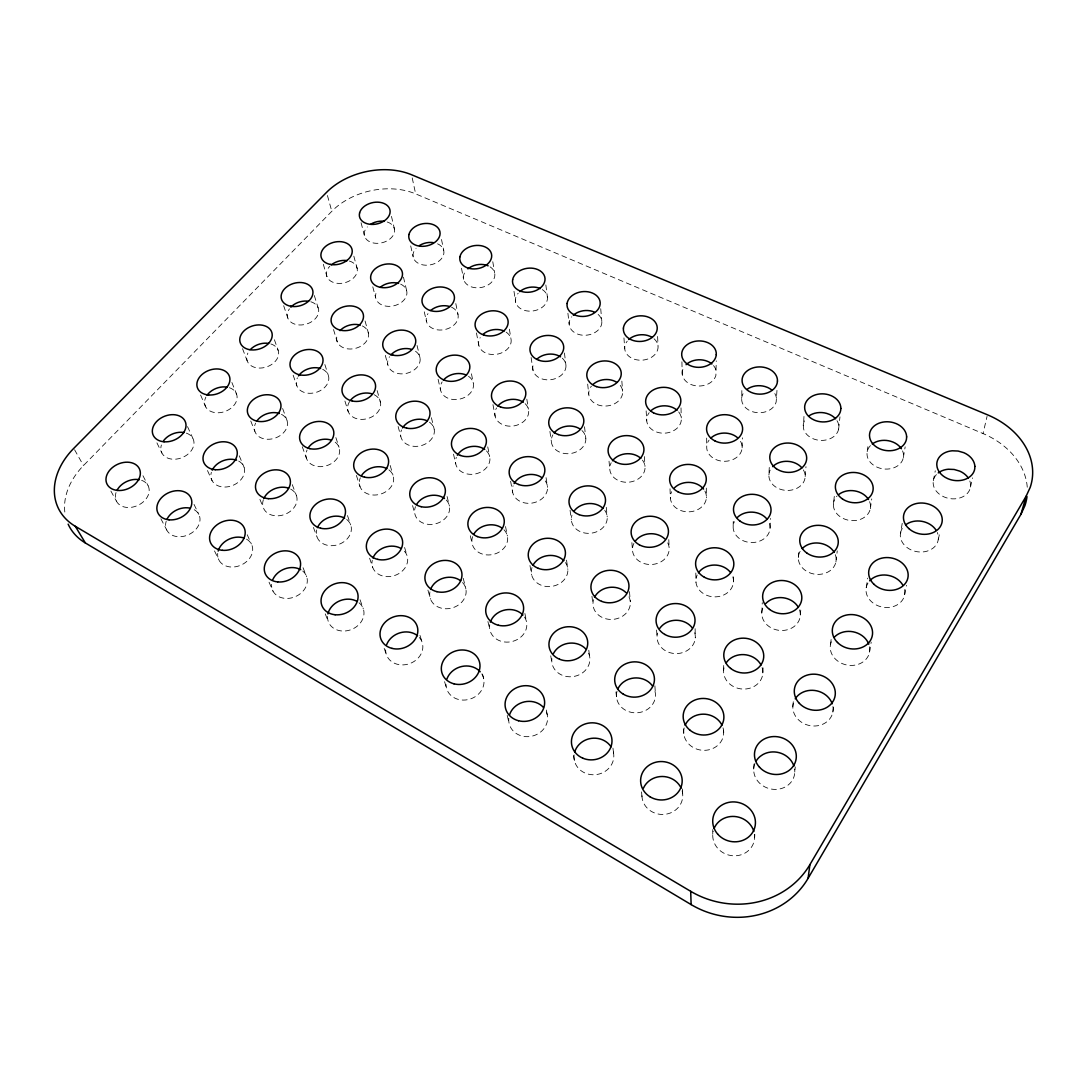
<?xml version="1.0" encoding="UTF-8"?>
<svg xmlns="http://www.w3.org/2000/svg" width="1087" height="1087" viewBox="0 0 1087 1087"><rect width="100%" height="100%" fill="white"/><g stroke="black" fill="none" stroke-linecap="round" stroke-linejoin="round"><path stroke-width="0.75" stroke-dasharray="5 3.75" d="M681.916 361.808L682.228 374.295A17.052 13.126 -1.7 0 0 688.316 383.127L690.517 384.295A17.052 13.126 -1.7 0 0 715.885 375.436L716.265 360.857M723.616 670.489L723.711 662.363M654.048 338.777A16.713 12.731 -4.2 0 1 658.043 347.908L657.635 349.905A16.713 12.731 -4.2 0 1 632.58 358.547L630.46 357.433A16.713 12.731 -4.2 0 1 624.74 348.859L624.767 346.862A16.713 12.731 -4.2 0 1 627.226 341.169M684.171 727.964A20.028 18.071 5 0 0 699.43 749.853A20.028 18.071 5 0 0 723.29 736.307L723.765 727.285M733.168 526.325L733.317 518.295M733.48 581.858L733.63 574.058M776.974 390.396L776.172 401.864A17.433 13.533 1 0 1 750.492 410.94L748.209 409.731A17.433 13.533 1 0 1 741.728 400.614L741.877 388.317M742.136 447.817L742.38 437.83M598.135 314.415A16.4 12.324 -6.4 0 1 601.79 323.287L601.342 325.217A16.4 12.324 -6.4 0 1 576.572 333.682L574.534 332.581A16.4 12.324 -6.4 0 1 569.167 324.279L569.248 322.336A16.4 12.324 -6.4 0 1 571.803 316.793M753.712 769.052L754.133 760.642M761.783 612.823L762.286 602.687M803.361 469.883A18.153 14.552 3.4 0 1 799.543 486.677L797.328 488.077A18.153 14.552 3.4 0 1 778.319 488.457A18.153 14.552 3.4 0 1 768.889 474.992L769.392 465.1M936.41 474.584A18.846 14.715 10.2 0 0 933.135 483.104L933.448 485.427A18.846 14.715 10.2 0 0 941.26 495.482L943.829 496.827A18.846 14.715 10.2 0 0 970.474 487.044L970.582 484.72A18.846 14.715 10.2 0 0 969.441 480.101M770.072 528.119L770.588 518.458M762.843 672.935L763.196 666.426M754.636 837.615L754.813 834.449M836.99 420.669A17.854 13.927 3.9 0 1 838.865 427.069L838.62 429.243A17.854 13.927 3.9 0 1 812.628 438.537L810.263 437.287A17.854 13.927 3.9 0 1 803.361 427.884L804.108 413.889M870.429 445.616A18.33 14.321 7 0 0 866.991 453.877L867.222 456.132A18.33 14.321 7 0 0 874.573 465.861L877.032 467.152A18.33 14.321 7 0 0 903.338 457.613L903.528 455.371A18.33 14.321 7 0 0 902.55 450.888M902.21 523.336L900.281 535.47A19.186 15.395 10.6 0 0 911.001 549.873A19.186 15.395 10.6 0 0 930.907 549.56L933.149 548.079A19.186 15.395 10.6 0 0 937.307 532.481M798.334 557.604L798.986 549.669M805.168 476.554L805.983 466.649M800.304 615.011L800.861 608.856M792.831 706.713L793.551 698.751M754.962 763.373A20.653 18.628 13.5 0 0 768.822 788.496A20.653 18.628 13.5 0 0 794.461 774.909L795.29 766.946M838.62 429.243L839.966 416.851M869.614 501.691A18.642 14.973 7 0 1 865.103 516.801L862.874 518.241A18.642 14.973 7 0 1 843.43 518.594A18.642 14.973 7 0 1 833.376 504.667L834.544 494.15M833.376 504.667L833.634 502.343A18.642 14.973 7 0 1 837.004 496.052M835.917 561.993L837.248 550.864M830.509 644.482L831.541 636.153M867.209 451.648L868.35 443.251M832.846 712.121L833.715 705.762M768.889 474.992L769.216 472.736A18.153 14.552 3.4 0 1 771.131 468.511M870.334 508.716L871.76 498.892M866.244 587.564L867.684 578.148M869.532 652.118L871.203 642.145M903.338 457.613L905.158 446.839M740.546 441.349A17.732 14.117 0.1 0 1 736.347 457.627L734.146 458.986A17.732 14.117 0.1 0 1 715.559 459.407A17.732 14.117 0.1 0 1 706.713 446.377L707.093 444.175A17.732 14.117 0.1 0 1 709.091 440.086M904.642 594.711L906.463 585.295M933.285 480.794L935.282 470.807M938.258 539.736L939.997 531.638M970.474 487.044L972.62 477.886M1027.256 487.221A75.465 58.902 10.2 0 0 983.028 433.564L987.064 416.362M64.812 512.031A70.506 52.76 -24.8 0 1 83.482 465.562L331.807 211.299A61.565 43.358 -12.7 0 1 415.642 193.88L983.028 433.564M387.203 222.006L388.575 222.482A15.381 10.829 -12.7 0 1 394.364 232.496L393.766 234.221A15.381 10.829 -12.7 0 1 370.137 241.966L368.371 241.001A15.381 10.829 -12.7 0 1 364.227 233.61L364.471 231.871A15.381 10.829 -12.7 0 1 367.365 226.898M74.582 449.76L83.482 465.562M110.888 491.066L116.35 500.998M160.89 518.744L166.719 529.994M142.968 475.739L148.117 485.767M156.936 442.885L161.895 453.048M214.519 550.932L218.922 560.036M194.03 504.409L198.812 514.341M187.521 426.607L192.847 438.319M207.481 470.549L212.074 480.644M269.046 582.197L273.041 591.192M247.238 534.75L251.328 543.962M200.606 395.043L205.715 406.905M239.262 455.806L244.14 467.437M259.915 499.409L263.176 507.221M303.042 567.699L306.711 576.789M325.244 613.883L328.206 621.288M231.884 382.488L236.681 394.432M250.757 420.995L254.861 431.335M292.254 484.639L296.479 495.658M242.537 348.655L247.129 360.748M313.436 527.467L316.942 536.761M282.634 408.508L286.995 420.397M302.268 446.716L306.507 458.456M360.042 599.752L363.262 608.706M274.413 339.742L278.163 350.381M384.173 648.355L386.428 654.768M293.15 375.192L296.819 385.722M347.487 515.551L350.693 524.899M283.666 305.705L287.783 317.988M369.621 558.202L372.692 567.373M335.869 437.585L339.049 447.26M356.4 475.427L359.987 486.541M324.85 364.512L328.233 375.11M314.32 295.569L318.151 307.906M344.919 401.062L348.193 411.552M419.976 635.379L421.987 641.86M333.519 329.551L337.215 341.794M404.609 547.508L406.905 555.226M444.583 681.698L446.934 689.552M323.315 264.29L326.997 276.75M390.179 465.467L392.95 475.073M427.925 590.092L430.534 599.154M377.148 390.586L380.545 402.638M327.432 195.511L331.807 211.299M412.571 505.591L414.758 513.472M365.069 320.991L368.466 333.301M398.114 426.512L400.763 436.267M353.818 256.138L357.202 268.638M385.314 355.367L387.76 364.539M372.787 286.832L375.654 297.716M361.074 222.713L364.335 235.322M482.519 674.049L483.729 678.818M463.252 578.352L465.902 589.005M447.097 496.528L449.434 506.039M431.403 417.721L434.175 429.161M417.055 345.462L419.99 357.732M403.454 277.131L406.783 291.194M507.208 715.368L509.042 723.086M391.469 216.395L394.445 229.044M487.914 621.506L489.843 629.699M470.318 535.769L472.125 543.568M453.51 454.176L455.738 463.877M438.102 379.281L440.534 389.934M410.696 245.92L413.182 256.953M424.27 311.82L426.376 321.127M412.218 177.928L415.642 193.88M441.512 239.493L443.741 250.567M471.445 373.819L473.266 382.991M455.806 303.572L457.994 314.483M487.75 446.879L489.693 456.635M505.537 526.556L507.384 535.973M524.899 613.476L526.502 621.737M546.34 710.042L547.237 714.702M461.499 268.272L463.605 279.291M476.459 332.935L478.81 345.326M492.968 404.636L495.128 416.199M510.618 481.256L512.684 492.479M529.967 565.539L531.625 574.792M550.729 655.828L552.142 663.885M573.556 755.614L574.412 760.628M492.778 261.722L494.626 272.783M509.395 329.212L510.917 338.546M526.828 399.16L528.391 409.133M513.988 291.343L515.686 302.349M546.068 477.641L547.535 487.302M531.122 357.541L533.01 370.341M566.531 560.131L567.862 569.439M549.913 431.403L551.313 441.268M570.077 510.279L571.354 519.817M588.787 650.23L589.874 658.342M545.851 284.957L547.468 297.58M591.967 596.328L592.999 604.712M564.452 353.017L565.96 365.422M612.959 748.141L613.775 754.881M567.917 313.287L569.167 324.279M584.534 426.77L585.811 438.319M615.949 691.957L616.465 696.713M587.687 384.105L588.733 394.173M606.261 507.289L607.212 516.868M609.033 461.214L609.793 469.367M641.547 791.893L641.982 796.785M600.717 308.735L601.831 321.344M629.482 591.654L630.338 601.763M631.887 542.63L632.498 550.498M621.846 381.116L622.62 391.225M623.952 337.908L624.74 348.859M654.89 685.815L655.407 693.778M644.387 456.581L644.985 466.405M656.589 630.025L657.078 638.286M646.154 410.886L646.724 420.9M657.608 336.481L658.029 345.911M668.79 539.628L669.116 547.535M682.487 788.958L682.677 793.877M670.013 488.783L670.394 498.498M683.601 728.942L683.764 733.589M681.005 407.87L681.277 417.924M695.123 628.694L695.3 637.947M695.816 573.012L695.979 582.333M682.228 374.295L682.201 372.243A17.052 13.126 -1.7 0 1 684.552 366.373M706.672 438.061L706.713 446.377M706.319 488.09L706.387 497.832M712.759 829.585L712.759 834.327M359.05 602.782A18.628 15.49 -21.8 0 1 352.106 629.237A18.628 15.49 -21.8 0 1 327.567 616.438M754.5 834.517A21.061 19.593 15.3 0 1 732.72 855.754A21.061 19.593 15.3 0 1 713.194 831.297M141.636 480.318A17.623 13.18 -24.8 0 1 147.248 497.139A17.623 13.18 -24.8 0 1 125.929 507.33A17.623 13.18 -24.8 0 1 116.024 492.588M246.504 539.152A18.099 14.267 -23.8 0 1 241.844 564.71A18.099 14.267 -23.8 0 1 217.699 553.419M490.047 266.831A15.857 11.563 -10 0 1 494.721 276.424L494.205 278.258A15.857 11.563 -10 0 1 470.019 286.343L468.117 285.31A15.857 11.563 -10 0 1 463.388 277.484L463.565 275.65A15.857 11.563 -10 0 1 466.309 270.405M542.331 289.59A16.115 11.943 -8.3 0 1 547.372 299.469L546.883 301.357A16.115 11.943 -8.3 0 1 522.412 309.618L520.442 308.559A16.115 11.943 -8.3 0 1 515.415 300.501L515.537 298.612A16.115 11.943 -8.3 0 1 518.2 293.218M302.743 571.055A18.357 14.865 -23 0 1 295.297 596.668A18.357 14.865 -23 0 1 271.614 584.344M290.745 489.109A17.637 13.791 -20.8 0 1 296.669 502.235L295.881 504.477A17.637 13.791 -20.8 0 1 273.53 515.537A17.637 13.791 -20.8 0 1 263.896 498.403M404.432 551.218A18.153 14.933 -18 0 1 407.448 562.237L406.755 564.615A18.153 14.933 -18 0 1 385.314 576.504A18.153 14.933 -18 0 1 372.257 560.348M794.611 769.052A20.653 18.628 13.5 0 1 794.787 772.001M346.685 519.437A17.881 14.348 -19.6 0 1 351.06 531.692L350.313 534.002A17.881 14.348 -19.6 0 1 329.062 545.565A17.881 14.348 -19.6 0 1 316.697 529.953M186.353 433.129A17.161 12.772 -22.4 0 1 193.472 446.363L192.63 448.469A17.161 12.772 -22.4 0 1 171.909 459.135A17.161 12.772 -22.4 0 1 161.392 444.977M229.384 387.706A16.74 12.365 -20.1 0 1 235.105 403.766A16.74 12.365 -20.1 0 1 213.691 412.367A16.74 12.365 -20.1 0 1 205.864 397.149M335.217 442.205A17.215 13.329 -18 0 1 336.005 459.787A17.215 13.329 -18 0 1 314.442 465.766A17.215 13.329 -18 0 1 307.05 450.004M388.888 469.856A17.46 13.846 -16.6 0 1 390.165 487.981A17.46 13.846 -16.6 0 1 368.276 494.096A17.46 13.846 -16.6 0 1 360.313 477.832M446.281 500.061A17.732 14.376 -14.7 0 1 434.8 523.988A17.732 14.376 -14.7 0 1 415.492 506.651M869.518 646.792A19.892 16.903 11.7 0 1 846.841 665.013A19.892 16.903 11.7 0 1 832.465 639.564M486.487 450.915A17.365 13.846 -12 0 1 475.63 473.878A17.365 13.846 -12 0 1 456.323 457.342M374.2 394.717A16.821 12.867 -15.6 0 1 377.76 412.122A16.821 12.867 -15.6 0 1 355.381 418.264A16.821 12.867 -15.6 0 1 349.634 401.47M270.853 343.94A16.359 11.971 -17.9 0 1 276.805 359.349A16.359 11.971 -17.9 0 1 255.893 367.678A16.359 11.971 -17.9 0 1 247.877 353.098M429.474 422.177A17.079 13.343 -14 0 1 431.077 439.556A17.079 13.343 -14 0 1 409.65 445.493A17.079 13.343 -14 0 1 401.511 429.936M468.524 376.306A16.74 12.854 -11.8 0 1 469.897 393.548A16.74 12.854 -11.8 0 1 447.939 398.195A16.74 12.854 -11.8 0 1 442.137 381.89M904.547 589.63A19.525 16.115 11.1 0 1 882.562 607.117A19.525 16.115 11.1 0 1 868.092 582.877M525.13 403.657A17.012 13.316 -9.7 0 1 524.083 421.145A17.012 13.316 -9.7 0 1 502.18 424.406A17.012 13.316 -9.7 0 1 496.542 407.924M415.519 351.25A16.482 12.419 -13.5 0 1 416.416 367.99A16.482 12.419 -13.5 0 1 394.812 372.556A16.482 12.419 -13.5 0 1 389.54 356.726M310.814 301.751A16.006 11.577 -16 0 1 316.602 317.132A16.006 11.577 -16 0 1 295.093 324.252A16.006 11.577 -16 0 1 289.427 308.83M562.319 358.194A16.699 12.813 -7.9 0 1 559.71 376.442L557.536 377.705A16.699 12.813 -7.9 0 1 540.103 378.181A16.699 12.813 -7.9 0 1 532.834 366.333L533.35 364.335A16.699 12.813 -7.9 0 1 534.26 362.392M900.471 533.065A19.186 15.395 10.6 0 1 903.745 526.584M349.362 261.057A15.68 11.196 -14.3 0 1 350.517 280.297L348.397 281.438A15.68 11.196 -14.3 0 1 332.309 281.995A15.68 11.196 -14.3 0 1 326.739 271.465L327.404 269.671A15.68 11.196 -14.3 0 1 329.782 266.301M506.121 332.146A16.414 12.392 -9.9 0 1 504.776 351.196L502.615 352.419A16.414 12.392 -9.9 0 1 485.536 352.922A16.414 12.392 -9.9 0 1 478.742 341.427L479.299 339.484A16.414 12.392 -9.9 0 1 480.237 337.595M451.553 307.213A16.156 11.984 -11.6 0 1 451.662 326.779L449.502 327.975A16.156 11.984 -11.6 0 1 432.775 328.505A16.156 11.984 -11.6 0 1 426.417 317.35L427.014 315.447A16.156 11.984 -11.6 0 1 427.979 313.627M832.914 706.536A20.259 17.732 12.5 0 1 811.051 725.817A20.259 17.732 12.5 0 1 793.972 701.292M678.682 411.932A17.351 13.683 -2.9 0 1 675.394 429.61L673.193 430.941A17.351 13.683 -2.9 0 1 655.013 431.376A17.351 13.683 -2.9 0 1 646.724 418.753L647.145 416.634A17.351 13.683 -2.9 0 1 649.211 412.652M835.292 554.642A18.968 15.666 6.8 0 1 815.481 574.249A18.968 15.666 6.8 0 1 800.576 550.62M762.109 667.567A19.661 17.215 6 0 1 742.38 689.036A19.661 17.215 6 0 1 724.88 665.258M629.006 596.885A18.724 16.088 -5.1 0 1 612.891 619.386A18.724 16.088 -5.1 0 1 593.584 599.684M565.471 562.577A18.357 15.503 -9.1 0 1 551.775 586.369A18.357 15.503 -9.1 0 1 532.005 567.523M694.715 632.756A19.158 16.658 0 0 1 676.386 653.586A19.158 16.658 0 0 1 657.526 633.096M617.008 691.278A19.525 17.446 -2.6 0 0 631.302 712.365A19.525 17.446 -2.6 0 0 654.945 699.24L655.42 696.522A19.525 17.446 -2.6 0 0 653.966 688.492M723.018 727.855A20.028 18.071 5 0 1 723.697 733.494M524.532 617.063A18.764 16.169 -12.7 0 1 526.692 626.819L526.108 629.346A18.764 16.169 -12.7 0 1 504.3 641.955A18.764 16.169 -12.7 0 1 489.734 624.617M588.61 653.233A19.118 16.808 -8.5 0 1 589.806 660.991L589.263 663.613A19.118 16.808 -8.5 0 1 567.292 676.603A19.118 16.808 -8.5 0 1 551.883 658.627M481.799 673.913A19.213 16.835 -17.5 0 1 469.598 699.226A19.213 16.835 -17.5 0 1 445.983 684.362M713.52 365.585A17.052 13.126 -1.7 0 1 716.238 373.385M682.133 790.928A20.422 18.982 2.8 0 1 664.062 814.408A20.422 18.982 2.8 0 1 641.996 793.809M799.488 609.875A19.308 16.414 6.6 0 1 780.48 630.46A19.308 16.414 6.6 0 1 762.938 607.823M741.633 398.494A17.433 13.533 1 0 1 743.875 392.461M774.814 393.562A17.433 13.533 1 0 1 776.471 399.758M803.198 425.696A17.854 13.927 3.9 0 1 805.304 419.473M613.326 752.041A19.946 18.275 -7.1 0 1 595.051 774.718A19.946 18.275 -7.1 0 1 574.099 754.921M546.408 712.08A19.552 17.555 -13.5 0 1 530.334 736.47A19.552 17.555 -13.5 0 1 508.879 717.569M400.655 284.142A15.911 11.59 -13.1 0 1 400.261 303.164L398.127 304.333A15.911 11.59 -13.1 0 1 381.727 304.876A15.911 11.59 -13.1 0 1 375.776 294.034L376.401 292.199A15.911 11.59 -13.1 0 1 377.406 290.419M604.752 510.319A17.99 14.865 -6.4 0 1 591.708 533.119A17.99 14.865 -6.4 0 1 571.952 515.17M732.828 576.898A18.805 15.911 1.6 0 1 713.697 596.845A18.805 15.911 1.6 0 1 697.188 575.009M667.744 542.875A18.37 15.395 -2.7 0 1 650.855 564.52A18.37 15.395 -2.7 0 1 633.884 543.405M769.351 523.377A18.479 15.204 2.7 0 1 750.886 542.508A18.479 15.204 2.7 0 1 734.336 521.692M704.892 491.079A18.044 14.729 -1.1 0 1 688.655 511.841A18.044 14.729 -1.1 0 1 671.644 491.704M642.458 460.141A17.664 14.253 -4.4 0 1 628.653 482.193A17.664 14.253 -4.4 0 1 611.193 462.777M545.294 480.957A17.664 14.348 -9.5 0 1 531.937 503.091A17.664 14.348 -9.5 0 1 513.105 485.74M581.966 430.534A17.324 13.778 -7.3 0 1 581.382 448.551A17.324 13.778 -7.3 0 1 559.085 451.879A17.324 13.778 -7.3 0 1 552.862 434.868M419.392 637.512A18.914 16.142 -20.1 0 1 409.731 663.6A18.914 16.142 -20.1 0 1 385.64 649.741M362.392 325.951A16.237 11.998 -14.9 0 1 366.183 341.576A16.237 11.998 -14.9 0 1 345.584 348.465A16.237 11.998 -14.9 0 1 337.609 334.239M462.573 582.523A18.452 15.531 -15.8 0 1 465.956 593.923L465.304 596.383A18.452 15.531 -15.8 0 1 443.686 608.611A18.452 15.531 -15.8 0 1 429.895 591.885M504.001 529.79A18.031 14.933 -12.3 0 1 492.9 554.479A18.031 14.933 -12.3 0 1 472.682 536.53M620.242 385.409A17.012 13.248 -5.6 0 1 616.546 402.57L614.359 403.861A17.012 13.248 -5.6 0 1 596.559 404.31A17.012 13.248 -5.6 0 1 588.801 392.094L589.276 390.029A17.012 13.248 -5.6 0 1 591.396 386.157M437.572 243.814A15.612 11.196 -11.5 0 1 443.754 254.113L443.183 255.893A15.612 11.196 -11.5 0 1 419.283 263.801L417.449 262.809A15.612 11.196 -11.5 0 1 413.019 255.2L413.237 253.42A15.612 11.196 -11.5 0 1 416.063 248.298M281.492 414.337A16.971 12.84 -19.2 0 1 284.74 431.308A16.971 12.84 -19.2 0 1 263.203 438.632A16.971 12.84 -19.2 0 1 255.594 423.128M238.692 461.092A17.392 13.275 -21.7 0 1 244.167 473.81L243.352 475.984A17.392 13.275 -21.7 0 1 222.455 486.935A17.392 13.275 -21.7 0 1 211.354 472.315M194.206 509.694A17.854 13.71 -24.4 0 1 197.304 527.508A17.854 13.71 -24.4 0 1 175.836 536.407A17.854 13.71 -24.4 0 1 166.175 521.312M322.703 369.322A16.59 12.405 -16.9 0 1 326.236 385.6A16.59 12.405 -16.9 0 1 305.162 392.706A16.59 12.405 -16.9 0 1 297.376 377.855"/><path stroke-width="1.5" d="M808.076 878.364L809.91 864.613L1026.169 496.148L1030.163 487.465A76.729 59.391 9.8 0 0 987.431 414.799L411.538 174.735A62.435 43.507 -12.7 0 0 326.548 192.358L73.78 448.333A71.62 53.1 -24.5 0 0 75.302 526.298L85.357 542.957L691.128 904.588A84.283 78.454 15.4 0 0 808.076 878.364L1020.938 514.3L1024.892 505.7A75.465 58.902 10.2 0 0 1027.011 496.582M1020.938 514.3L1026.169 496.148M488.145 265.826L486.025 265.079A15.857 11.563 -10 0 0 467.886 268.883M540.361 288.558L538.187 287.783A16.115 11.943 -8.3 0 0 519.763 291.656M594.317 312.051L592.062 311.249A16.4 12.324 -6.4 0 0 573.365 315.189M75.302 526.298L690.693 891.313A85.846 79.555 14 0 0 809.91 864.613M690.693 891.313L691.128 904.588M85.357 542.957A70.506 52.76 -24.8 0 1 68.141 524.138M938.244 472.913A18.846 14.715 10.2 0 1 948.326 469.231L954.141 469.475L959.753 471.133A18.846 14.715 10.2 0 1 968.218 477.913M327.907 613.938A18.628 15.49 -21.8 0 1 356.944 601.356M714.132 828.376A21.061 19.593 15.3 0 1 734.649 816.486A21.061 19.593 15.3 0 1 753.862 831.46M370.803 224.167A15.381 10.829 -12.7 0 1 384.404 221.327M116.961 490.4A17.623 13.18 -24.8 0 1 139.34 479.707M218.147 551.068A18.099 14.267 -23.8 0 1 244.276 538.133M272.851 579.534A18.357 14.865 -23 0 1 300.719 569.683M263.896 498.403A17.637 13.791 -20.8 0 1 270.677 490.808L273.054 489.449A17.637 13.791 -20.8 0 1 288.544 488.145M163.498 440.874A17.161 12.772 -22.4 0 1 169.11 435.71L171.447 434.433A17.161 12.772 -22.4 0 1 184.07 432.544M372.977 557.984A18.153 14.933 -18 0 1 379.662 549.913L382.067 548.487A18.153 14.933 -18 0 1 400.56 548.215M756.307 760.778A20.653 18.628 13.5 0 1 760.248 756.362L762.748 754.65A20.653 18.628 13.5 0 1 793.931 766.145M317.458 527.657A17.881 14.348 -19.6 0 1 324.184 519.831L326.576 518.445A17.881 14.348 -19.6 0 1 344.661 518.132M207.046 395.206A16.74 12.365 -20.1 0 1 227.129 387.149M308.178 447.953A17.215 13.329 -18 0 1 331.087 440.086M361.414 475.712A17.46 13.846 -16.6 0 1 386.89 468.606M416.566 504.477A17.732 14.376 -14.7 0 1 444.501 498.485M457.342 455.249A17.365 13.846 -12 0 1 484.707 449.407M351.06 399.608A16.821 12.867 -15.6 0 1 372.026 393.847M250.458 349.47A16.359 11.971 -17.9 0 1 268.611 343.41M834.109 637.417A19.892 16.903 11.7 0 1 853.146 631.805A19.892 16.903 11.7 0 1 868.785 644.156M402.557 427.898A17.079 13.343 -14 0 1 427.476 420.982M869.668 580.811A19.525 16.115 11.1 0 1 902.577 584.711M443.482 380.056A16.74 12.854 -11.8 0 1 466.527 375.178M497.873 406.035A17.012 13.316 -9.7 0 1 523.35 402.231M390.899 354.933A16.482 12.419 -13.5 0 1 411.443 349.321M290.827 307.132A16.006 11.577 -16 0 1 308.599 301.262M537.155 358.9A16.699 12.813 -7.9 0 1 560.552 356.835M905.634 524.844A19.186 15.395 10.6 0 1 936.084 530.184M483.158 334.212A16.414 12.392 -9.9 0 1 504.137 331.059M430.928 310.311A16.156 11.984 -11.6 0 1 449.42 306.439M331.426 264.807A15.68 11.196 -14.3 0 1 347.174 260.595M795.236 698.805A20.259 17.732 12.5 0 1 814.897 690.503A20.259 17.732 12.5 0 1 832.207 703.778M650.8 410.886A17.351 13.683 -2.9 0 1 677.065 410.247M802.179 548.622A18.968 15.666 6.8 0 1 834.191 552.318M710.667 438.265A17.732 14.117 0.1 0 1 737.502 437.667M726.184 662.853A19.661 17.215 6 0 1 744.052 654.632A19.661 17.215 6 0 1 761.022 664.999M594.535 597.293A18.724 16.088 -5.1 0 1 626.003 592.646M533.01 565.199A18.357 15.503 -9.1 0 1 563.868 560.634M659.795 628.3A19.158 16.658 0 0 1 692.337 627.987M617.987 688.682A19.525 17.446 -2.6 0 1 623.394 682.12L625.867 680.516A19.525 17.446 -2.6 0 1 652.567 686.074M685.095 725.274A20.028 18.071 5 0 1 690.449 718.493L692.935 716.836A20.028 18.071 5 0 1 721.972 725.165M490.359 622.104A18.764 16.169 -12.7 0 1 496.908 613.516L499.354 612.008A18.764 16.169 -12.7 0 1 522.929 615.025M553.487 653.504A19.118 16.808 -8.5 0 1 558.922 647.159L561.395 645.596A19.118 16.808 -8.5 0 1 585.608 648.79M446.906 679.049A19.213 16.835 -17.5 0 1 461.853 666.467A19.213 16.835 -17.5 0 1 480.209 671.78M686.087 364.675A17.052 13.126 -1.7 0 1 705.381 360.585L707.773 361.441A17.052 13.126 -1.7 0 1 711.89 363.968M643.49 788.061A20.422 18.982 2.8 0 1 662.228 776.485A20.422 18.982 2.8 0 1 681.114 788.116M765.846 603.448A19.308 16.414 6.6 0 1 798.401 607.443M747.245 389.187A17.433 13.533 1 0 1 764.99 386.537L767.476 387.42A17.433 13.533 1 0 1 771.756 390.043M808.646 416.104A17.854 13.927 3.9 0 1 826.731 413.413L829.286 414.337A17.854 13.927 3.9 0 1 835.55 418.767M872.277 443.999A18.33 14.321 7 0 1 890.688 441.268L893.337 442.219A18.33 14.321 7 0 1 901.408 448.768M574.67 752.095A19.946 18.275 -7.1 0 1 591.179 738.399A19.946 18.275 -7.1 0 1 611.016 746.783M509.518 714.852A19.552 17.555 -13.5 0 1 524.491 701.862A19.552 17.555 -13.5 0 1 543.432 707.406M838.906 494.368A18.642 14.973 7 0 1 868.499 499.476M772.694 466.636A18.153 14.552 3.4 0 1 801.921 467.886M380.368 287.199A15.911 11.59 -13.1 0 1 398.589 283.381M574.235 510.849A17.99 14.865 -6.4 0 1 603.136 508.458M698.479 572.781A18.805 15.911 1.6 0 1 730.41 572.36M635.202 541.244A18.37 15.395 -2.7 0 1 664.714 538.839M737.176 517.616A18.479 15.204 2.7 0 1 766.906 519.029M674.524 487.75A18.044 14.729 -1.1 0 1 703.547 489.055M612.47 460.766A17.664 14.253 -4.4 0 1 640.841 458.374M514.083 483.579A17.664 14.348 -9.5 0 1 541.897 477.628M554.166 432.925A17.324 13.778 -7.3 0 1 580.105 429.052M386.673 644.605A18.914 16.142 -20.1 0 1 417.517 635.718M628.775 339.511A16.713 12.731 -4.2 0 1 647.77 335.503L650.094 336.331A16.713 12.731 -4.2 0 1 652.2 337.432M340.054 330.638A16.237 11.998 -14.9 0 1 360.3 325.149M430.574 589.439A18.452 15.531 -15.8 0 1 437.191 581.124L439.624 579.656A18.452 15.531 -15.8 0 1 460.698 580.825M473.715 534.274A18.031 14.933 -12.3 0 1 502.126 528.173M592.999 384.445A17.012 13.248 -5.6 0 1 616.845 382.366M419.487 245.499A15.612 11.196 -11.5 0 1 433.292 242.618M256.749 421.131A16.971 12.84 -19.2 0 1 279.373 413.454M212.196 470.168A17.392 13.275 -21.7 0 1 219.017 462.777L221.368 461.459A17.392 13.275 -21.7 0 1 236.558 460.168M167.085 519.056A17.854 13.71 -24.4 0 1 189.681 508.077M298.477 375.925A16.59 12.405 -16.9 0 1 320.597 368.479M623.422 328.07L623.394 330.068A16.971 12.799 -4.3 0 0 629.196 338.682L631.343 339.81A16.971 12.799 -4.3 0 0 656.793 331.073L657.2 329.062A16.971 12.799 -4.3 0 0 649.129 317.431L646.779 316.589A16.971 12.799 -4.3 0 0 623.422 328.07M567.088 303.49L567.02 305.433A16.645 12.392 -6.4 0 0 572.455 313.776L574.52 314.877A16.645 12.392 -6.4 0 0 599.657 306.33L600.119 304.387A16.645 12.392 -6.4 0 0 592.551 293.11L590.268 292.294A16.645 12.392 -6.4 0 0 567.088 303.49M974.876 466.377L974.767 468.714A19.172 14.838 9.8 0 1 947.687 478.62L945.079 477.275A19.172 14.838 9.8 0 1 937.103 467.138L936.79 464.801A19.172 14.838 9.8 0 1 952.212 450.792L958.123 451.037L963.829 452.695A19.172 14.838 9.8 0 1 974.876 466.377M512.643 279.726L512.507 281.628A16.346 11.998 -8.3 0 0 517.602 289.713L519.6 290.772A16.346 11.998 -8.3 0 0 544.438 282.43L544.927 280.541A16.346 11.998 -8.3 0 0 537.834 269.59L535.619 268.815A16.346 11.998 -8.3 0 0 512.643 279.726M906.64 436.892L906.463 439.148A18.628 14.43 6.7 0 1 879.723 448.795L877.209 447.504A18.628 14.43 6.7 0 1 869.736 437.708L869.491 435.439A18.628 14.43 6.7 0 1 893.568 422.694L896.272 423.645A18.628 14.43 6.7 0 1 906.64 436.892M459.964 256.736L459.774 258.584A16.088 11.604 -10 0 0 464.557 266.437L466.472 267.47A16.088 11.604 -10 0 0 491.025 259.304L491.555 257.47A16.088 11.604 -10 0 0 484.897 246.831L482.75 246.083A16.088 11.604 -10 0 0 459.964 256.736M840.876 408.467L840.631 410.655A18.139 14.036 3.7 0 1 814.231 420.058L811.826 418.808A18.139 14.036 3.7 0 1 804.801 409.337L804.638 407.136A18.139 14.036 3.7 0 1 828.539 394.73L831.134 395.654A18.139 14.036 3.7 0 1 840.876 408.467M408.97 234.493L408.753 236.287A15.829 11.237 -11.4 0 0 413.223 243.923L415.071 244.915A15.829 11.237 -11.4 0 0 439.325 236.925L439.909 235.132A15.829 11.237 -11.4 0 0 433.672 224.805L431.58 224.085A15.829 11.237 -11.4 0 0 408.97 234.493M777.463 381.048L777.164 383.181A17.705 13.615 0.8 0 1 751.09 392.353L748.766 391.143A17.705 13.615 0.8 0 1 742.176 381.972L742.081 379.839A17.705 13.615 0.8 0 1 765.805 367.759L768.319 368.656A17.705 13.615 0.8 0 1 777.463 381.048M359.593 212.943L359.335 214.696A15.598 10.87 -12.7 0 0 363.506 222.115L365.314 223.066A15.598 10.87 -12.7 0 0 389.282 215.267L389.893 213.514A15.598 10.87 -12.7 0 0 384.051 203.486L382.026 202.78A15.598 10.87 -12.7 0 0 359.593 212.943M716.279 354.607L715.925 356.672A17.31 13.207 -1.9 0 1 690.163 365.612L687.935 364.444A17.31 13.207 -1.9 0 1 681.753 355.571L681.712 353.506A17.31 13.207 -1.9 0 1 705.259 341.739L707.691 342.595A17.31 13.207 -1.9 0 1 716.279 354.607M717.651 834.069A21.455 19.865 13.9 0 0 754.12 829.449A21.455 19.865 13.9 0 0 730.478 802.084A21.455 19.865 13.9 0 0 717.651 834.069M335.136 614.753A18.941 15.626 -21.5 0 0 357.365 592.279A18.941 15.626 -21.5 0 0 326.195 589.195A18.941 15.626 -21.5 0 0 335.136 614.753M117.668 490.454A17.895 13.261 -24.5 0 0 140.019 470.522A17.895 13.261 -24.5 0 0 111.812 468.076A17.895 13.261 -24.5 0 0 117.668 490.454M222.387 550.307A18.397 14.376 -23.5 0 0 244.711 529.165A18.397 14.376 -23.5 0 0 215.09 526.421A18.397 14.376 -23.5 0 0 222.387 550.307M277.701 581.925A18.669 14.987 -22.7 0 0 299.985 560.131A18.669 14.987 -22.7 0 0 269.603 557.223A18.669 14.987 -22.7 0 0 277.701 581.925M759.487 767.191A21.033 18.873 12.6 0 0 795.127 762.653A21.033 18.873 12.6 0 0 771.539 736.728A21.033 18.873 12.6 0 0 759.487 767.191M483.701 335A16.658 12.46 -9.9 0 0 508.145 321.82A16.658 12.46 -9.9 0 0 482.968 313.341A16.658 12.46 -9.9 0 0 483.701 335M309.917 448.673A17.474 13.411 -17.8 0 0 333.736 431.566A17.474 13.411 -17.8 0 0 306.48 425.574A17.474 13.411 -17.8 0 0 309.917 448.673M539.098 360.354A16.957 12.881 -7.9 0 0 563.705 346.821A16.957 12.881 -7.9 0 0 537.725 338.043A16.957 12.881 -7.9 0 0 539.098 360.354M330.475 264.454A15.911 11.237 -14.2 0 0 352.12 249.874A15.911 11.237 -14.2 0 0 327.146 245.227A15.911 11.237 -14.2 0 0 330.475 264.454M908.8 528.54A19.512 15.531 10.2 0 0 941.464 524.287A19.512 15.531 10.2 0 0 918.284 503.199A19.512 15.531 10.2 0 0 908.8 528.54M208.663 394.975A16.998 12.433 -19.9 0 0 229.493 376.51A16.998 12.433 -19.9 0 0 202.06 374.458A16.998 12.433 -19.9 0 0 208.663 394.975M799.393 703.398A20.626 17.949 11.8 0 0 834.245 698.941A20.626 17.949 11.8 0 0 810.739 674.348A20.626 17.949 11.8 0 0 799.393 703.398M421.212 506.705A18.031 14.484 -14.6 0 0 445.167 488.593A18.031 14.484 -14.6 0 0 416.321 482.084A18.031 14.484 -14.6 0 0 421.212 506.705M164.055 441.784A17.419 12.854 -22.1 0 0 185.619 422.598A17.419 12.854 -22.1 0 0 157.805 420.37A17.419 12.854 -22.1 0 0 164.055 441.784M377.732 559.37A18.452 15.055 -17.7 0 0 402.475 540.524A18.452 15.055 -17.7 0 0 373.262 533.595A18.452 15.055 -17.7 0 0 377.732 559.37M268.326 498.661A17.908 13.9 -20.5 0 0 289.849 478.348A17.908 13.9 -20.5 0 0 260.663 475.834A17.908 13.9 -20.5 0 0 268.326 498.661M364.553 477.166A17.745 13.941 -16.4 0 0 388.453 459.57A17.745 13.941 -16.4 0 0 360.422 453.32A17.745 13.941 -16.4 0 0 364.553 477.166M460.44 455.453A17.637 13.941 -11.9 0 0 486.405 440.928A17.637 13.941 -11.9 0 0 459.91 431.172A17.637 13.941 -11.9 0 0 460.44 455.453M837.506 642.485A20.232 17.079 11.1 0 0 871.597 638.096A20.232 17.079 11.1 0 0 848.186 614.753A20.232 17.079 11.1 0 0 837.506 642.485M320.706 528.241A18.18 14.457 -19.3 0 0 345.367 509.952A18.18 14.457 -19.3 0 0 317.01 503.308A18.18 14.457 -19.3 0 0 320.706 528.241M249.222 349.606A16.604 12.025 -17.8 0 0 272.158 333.981A16.604 12.025 -17.8 0 0 246.627 328.75A16.604 12.025 -17.8 0 0 249.222 349.606M430.167 310.502A16.387 12.039 -11.6 0 0 454.448 297.648A16.387 12.039 -11.6 0 0 430.017 289.468A16.387 12.039 -11.6 0 0 430.167 310.502M352.351 401.035A17.079 12.949 -15.5 0 0 375.45 384.553A17.079 12.949 -15.5 0 0 348.519 378.901A17.079 12.949 -15.5 0 0 352.351 401.035M406.66 428.115A17.351 13.438 -13.9 0 0 429.827 411.171A17.351 13.438 -13.9 0 0 402.149 405.288A17.351 13.438 -13.9 0 0 406.66 428.115M873.948 584.262A19.865 16.278 10.6 0 0 907.292 579.928A19.865 16.278 10.6 0 0 884.003 557.753A19.865 16.278 10.6 0 0 873.948 584.262M444.746 380.314A16.984 12.935 -11.7 0 0 469.842 366.659A16.984 12.935 -11.7 0 0 444.42 357.745A16.984 12.935 -11.7 0 0 444.746 380.314M500.536 406.959A17.283 13.397 -9.7 0 0 525.823 392.95A17.283 13.397 -9.7 0 0 499.585 383.697A17.283 13.397 -9.7 0 0 500.536 406.959M393.181 355.218A16.726 12.487 -13.4 0 0 415.587 339.321A16.726 12.487 -13.4 0 0 388.969 333.994A16.726 12.487 -13.4 0 0 393.181 355.218M290.596 306.235A16.237 11.631 -15.9 0 0 312.879 291.153A16.237 11.631 -15.9 0 0 287.62 286.234A16.237 11.631 -15.9 0 0 290.596 306.235M169.069 519.831A18.139 13.805 -24.1 0 0 191.421 499.313A18.139 13.805 -24.1 0 0 162.52 496.732A18.139 13.805 -24.1 0 0 169.069 519.831M739.962 521.067A18.778 15.34 2.4 0 0 770.697 512.806A18.778 15.34 2.4 0 0 746.117 495.061A18.778 15.34 2.4 0 0 739.962 521.067M806.771 552.984A19.294 15.816 6.4 0 0 838.009 544.505A19.294 15.816 6.4 0 0 812.288 526.094A19.294 15.816 6.4 0 0 806.771 552.984M579.126 514.667A18.289 14.987 -6.5 0 0 605.473 499.3A18.289 14.987 -6.5 0 0 577.156 488.77A18.289 14.987 -6.5 0 0 579.126 514.667M677.908 491.772A18.343 14.851 -1.3 0 0 706.265 479.978A18.343 14.851 -1.3 0 0 679.715 466.065A18.343 14.851 -1.3 0 0 677.908 491.772M380.627 287.389A16.142 11.631 -13 0 0 402.339 272.443A16.142 11.631 -13 0 0 376.713 267.619A16.142 11.631 -13 0 0 380.627 287.389M615.84 462.124A17.949 14.362 -4.5 0 0 643.884 450.643A17.949 14.362 -4.5 0 0 618.326 437.219A17.949 14.362 -4.5 0 0 615.84 462.124M558.351 434.569A17.596 13.873 -7.4 0 0 583.801 420.166A17.596 13.873 -7.4 0 0 556.693 410.573A17.596 13.873 -7.4 0 0 558.351 434.569M341.019 330.312A16.468 12.052 -14.8 0 0 363.384 314.836A16.468 12.052 -14.8 0 0 337.459 309.713A16.468 12.052 -14.8 0 0 341.019 330.312M453.986 683.832A19.552 17.012 -17.2 0 0 479.707 662.934A19.552 17.012 -17.2 0 0 448.252 654.89A19.552 17.012 -17.2 0 0 453.986 683.832M257.184 421.185A17.229 12.908 -19 0 0 280.908 404.541A17.229 12.908 -19 0 0 254.399 398.78A17.229 12.908 -19 0 0 257.184 421.185M299.903 374.879A16.835 12.473 -16.7 0 0 322.934 358.832A16.835 12.473 -16.7 0 0 296.71 353.397A16.835 12.473 -16.7 0 0 299.903 374.879M215.267 469.706A17.664 13.357 -21.4 0 0 236.817 449.977A17.664 13.357 -21.4 0 0 208.337 447.613A17.664 13.357 -21.4 0 0 215.267 469.706M596.437 386.592A17.27 13.329 -5.7 0 0 621.207 372.692A17.27 13.329 -5.7 0 0 594.399 363.601A17.27 13.329 -5.7 0 0 596.437 386.592M477.37 536.57A18.33 15.055 -12.2 0 0 504.286 521.053A18.33 15.055 -12.2 0 0 476.609 510.346A18.33 15.055 -12.2 0 0 477.37 536.57M391.986 648.382A19.24 16.305 -19.8 0 0 417.639 628.137A19.24 16.305 -19.8 0 0 387.149 620.432A19.24 16.305 -19.8 0 0 391.986 648.382M436.933 591.681A18.751 15.68 -15.6 0 0 461.73 572.251A18.751 15.68 -15.6 0 0 431.648 565.023A18.751 15.68 -15.6 0 0 436.933 591.681M518.689 484.517A17.949 14.457 -9.5 0 0 544.845 469.584A17.949 14.457 -9.5 0 0 517.466 459.448A17.949 14.457 -9.5 0 0 518.689 484.517M653.436 412.761A17.623 13.778 -3 0 0 680.802 401.66A17.623 13.778 -3 0 0 655.461 388.901A17.623 13.778 -3 0 0 653.436 412.761M714.92 440.901A18.017 14.213 -0.1 0 0 742.598 429.501A18.017 14.213 -0.1 0 0 716.279 416.294A18.017 14.213 -0.1 0 0 714.92 440.901M601.627 601.369A19.05 16.237 -5.2 0 0 628.925 584.915A19.05 16.237 -5.2 0 0 599.277 573.352A19.05 16.237 -5.2 0 0 601.627 601.369M730.627 668.41A20.014 17.406 5.5 0 0 763.373 659.388A20.014 17.406 5.5 0 0 737.271 638.952A20.014 17.406 5.5 0 0 730.627 668.41M664.768 634.428A19.484 16.835 -0.3 0 0 694.987 621.384A19.484 16.835 -0.3 0 0 666.834 605.337A19.484 16.835 -0.3 0 0 664.768 634.428M538.31 568.352A18.669 15.639 -9.1 0 0 565.417 552.373A18.669 15.639 -9.1 0 0 536.788 541.258A18.669 15.639 -9.1 0 0 538.31 568.352M689.905 730.138A20.395 18.289 4.4 0 0 723.466 720.803A20.395 18.289 4.4 0 0 697.202 699.254A20.395 18.289 4.4 0 0 689.905 730.138M623.34 694.185A19.879 17.637 -2.9 0 0 654.388 680.639A19.879 17.637 -2.9 0 0 625.976 663.681A19.879 17.637 -2.9 0 0 623.34 694.185M498.444 625.256A19.09 16.319 -12.6 0 0 523.295 605.214A19.09 16.319 -12.6 0 0 492.289 597.66A19.09 16.319 -12.6 0 0 498.444 625.256M769.542 609.413A19.634 16.59 6.1 0 0 801.513 600.676A19.634 16.59 6.1 0 0 775.602 581.287A19.634 16.59 6.1 0 0 769.542 609.413M559.588 659.252A19.457 16.984 -8.5 0 0 587.714 642.118A19.457 16.984 -8.5 0 0 557.713 629.876A19.457 16.984 -8.5 0 0 559.588 659.252M649.836 796.676A20.802 19.226 2.1 0 0 682.147 782.137A20.802 19.226 2.1 0 0 652.214 763.468A20.802 19.226 2.1 0 0 649.836 796.676M582.741 758.155A20.3 18.493 -7.2 0 0 611.954 739.717A20.3 18.493 -7.2 0 0 580.458 726.184A20.3 18.493 -7.2 0 0 582.741 758.155M518.499 720.735A19.906 17.745 -13.4 0 0 544.261 699.145A19.906 17.745 -13.4 0 0 511.8 690.734A19.906 17.745 -13.4 0 0 518.499 720.735M842.439 498.933A18.955 15.109 6.6 0 0 872.956 490.713A18.955 15.109 6.6 0 0 847.439 473.212A18.955 15.109 6.6 0 0 842.439 498.933M776.335 468.687A18.452 14.661 3.2 0 0 806.391 460.671A18.452 14.661 3.2 0 0 781.974 443.781A18.452 14.661 3.2 0 0 776.335 468.687M704.39 577.265A19.131 16.06 1.3 0 0 733.82 564.697A19.131 16.06 1.3 0 0 705.939 549.492A19.131 16.06 1.3 0 0 704.39 577.265M639.319 544.804A18.683 15.531 -2.9 0 0 668.41 532.576A18.683 15.531 -2.9 0 0 641.615 517.928A18.683 15.531 -2.9 0 0 639.319 544.804"/></g></svg>
